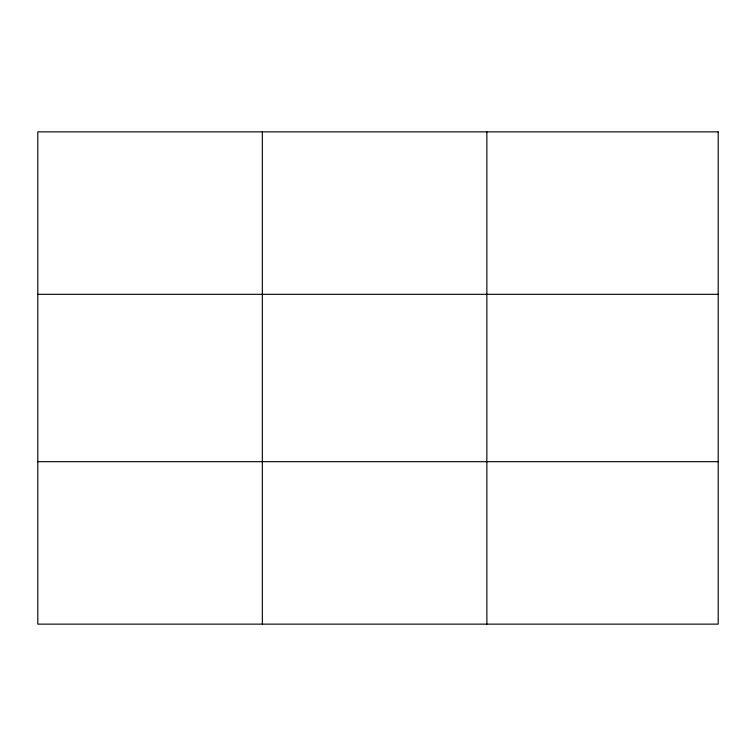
<?xml version="1.0" encoding="UTF-8"?>
<svg xmlns="http://www.w3.org/2000/svg" width="756" height="756" viewBox="0 0 756 756"><rect width="100%" height="100%" fill="white"/><g stroke="black" fill="none" stroke-linecap="round" stroke-linejoin="round"><path stroke-width="1.13" d="M262.332 624.135L262.332 131.865M486.864 624.135L486.864 131.865M37.8 294.311L718.2 294.311M37.8 461.689L718.2 461.689M718.2 131.865L718.2 624.135L37.8 624.135L37.8 131.865L718.2 131.865"/></g></svg>
